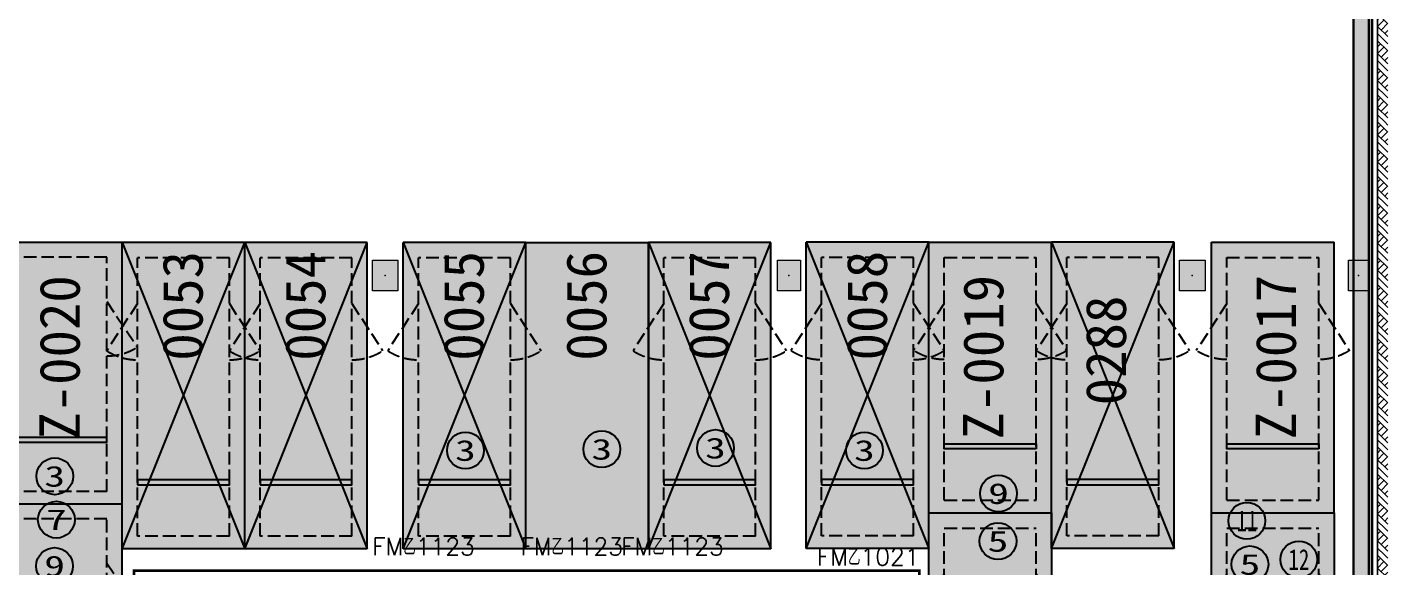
# Model space of a CAD drawing. Extents: x -264757 to 86229, y 4049843 to 4347093.
# Drawn here: x 8754 to 35381, y 4290155 to 4300721 of the extents above; entities that cross this region are included whole.
import ezdxf
from ezdxf.enums import TextEntityAlignment as Align

# ---------------------------------------------------------------- set-up
doc = ezdxf.new("R2010")
doc.units = 0
doc.header["$LTSCALE"] = 1000
doc.header["$MEASUREMENT"] = 0
doc.linetypes.add('AX-01DK-PB01$1$A-001-车位参照B1$0$A-001-车位参照B1$0$A-001-车位参照B1$0$A-H4-001-基本图形$0$A-001-车位B1$0$DASH', pattern=[0.35, 0.25, -0.1])
doc.linetypes.add('DASH', pattern=[0.35, 0.25, -0.1])
doc.layers.add('AX-01DK-PB01$0$AX-001DK-01-PB01-02$0$A-3-WinF(Text)', color=8, linetype='Continuous', plot=False)
for name, color, linetype in [('不利因素1-紧邻消火栓', 7, 'Continuous'), ('不利因素11-尽端停车', 7, 'Continuous'), ('不利因素12-不满足一次性出车', 7, 'Continuous'), ('不利因素3-紧邻房间出入口', 7, 'Continuous'), ('不利因素5-单面靠墙', 7, 'Continuous'), ('不利因素7-三面靠墙', 7, 'Continuous'), ('不可售车位', 255, 'Continuous'), ('大车位', 7, 'Continuous'), ('子母车位', 7, 'Continuous')]:
    doc.layers.add(name, color=color, linetype=linetype)
doc.layers.add('无关图层', color=8, linetype='Continuous', lineweight=0)
doc.layers.add('车位归属楼栋范围线', color=7, linetype='Continuous', true_color=0x19e6c7)
doc.styles.add('AX-01DK-PB01$0$AX-001DK-01-PB01-02$0$_TCH_WINDOW', font='SIMPLEX', dxfattribs={"bigfont": 'GBCBIG'})
doc.styles.add('AX-ACK-BIANH1$0$黑体', font='simhei.ttf')
doc.styles.add('SX-ACK-PB01-WNC-ALL$0$黑体', font='simhei.ttf')
doc.styles.add('黑体', font='simhei.ttf')

# ---------------------------------------------------------------- blocks, each defined once
blk = doc.blocks.new('A$C741380cb')
at = {"layer": '子母车位', "true_color": 0x0617f9}
h = blk.add_hatch(color=5, dxfattribs=at)
h.dxf.hatch_style = 1
h.paths.add_polyline_path([(2400, 0), (2400, -10400), (0, -10400), (0, 0)])
blk = doc.blocks.new('子母车位1')
at = {"layer": '子母车位', "color": 8, "linetype": 'AX-01DK-PB01$1$A-001-车位参照B1$0$A-001-车位参照B1$0$A-001-车位参照B1$0$A-H4-001-基本图形$0$A-001-车位B1$0$DASH'}
for p, q in [((330318, -478521), (332118, -478521)), ((330318, -478521), (330318, -483071, 0)), ((332118, -478521), (332118, -483071, 0)), ((330318, -483071, 0), (332118, -483071, 0)), ((330318, -483621, 0), (332118, -483621, 0)), ((330318, -483621, 0), (330318, -488371)), ((332118, -483621, 0), (332118, -488371)), ((330318, -488371), (332118, -488371))]:
    blk.add_line(p, q, dxfattribs=at)
at = {"layer": '子母车位', "color": 83}
for p, q in [((330018, -483371, 0), (330018, -488671)), ((330018, -483371, 0), (332418, -483371, 0)), ((332418, -483371, 0), (332418, -488671)), ((330018, -488671), (332418, -488671))]:
    blk.add_line(p, q, dxfattribs=at)
blk.add_lwpolyline([(332418, -478271), (330018, -478271), (330018, -483371), (332418, -483371)], close=True, dxfattribs=at)
at = {"layer": '子母车位'}
blk.add_lwpolyline([(332118, -479521), (330318, -479521), (330318, -479621), (332118, -479621)], close=True, dxfattribs=at)
at = {"layer": '子母车位', "linetype": 'AX-01DK-PB01$1$A-001-车位参照B1$0$A-001-车位参照B1$0$A-001-车位参照B1$0$A-H4-001-基本图形$0$A-001-车位B1$0$DASH'}
for points in [[(330318, -482171), (329718, -481249)], [(332118, -482171), (332718, -481249)]]:
    blk.add_lwpolyline(points, dxfattribs=at)
at = {"layer": '子母车位', "elevation": 0}
blk.add_lwpolyline([(332118, -484621), (330318, -484621), (330318, -484721), (332118, -484721)], close=True, dxfattribs=at)
at = {"layer": '子母车位', "linetype": 'AX-01DK-PB01$1$A-001-车位参照B1$0$A-001-车位参照B1$0$A-001-车位参照B1$0$A-H4-001-基本图形$0$A-001-车位B1$0$DASH', "elevation": 0}
for points in [[(330318, -487471), (329718, -486549)], [(332118, -487471), (332718, -486549)]]:
    blk.add_lwpolyline(points, dxfattribs=at)
at = {"layer": '子母车位', "linetype": 'AX-01DK-PB01$1$A-001-车位参照B1$0$A-001-车位参照B1$0$A-001-车位参照B1$0$A-H4-001-基本图形$0$A-001-车位B1$0$DASH'}
for centre, start, end in [((330318, -482171, 0), 89.9997, 123.0554), ((332118, -482171, 0), 56.9439, 89.9997), ((330318, -487471), 89.9997, 123.0554), ((332118, -487471), 56.9439, 89.9997)]:
    blk.add_arc(centre, 1100, start, end, dxfattribs=at)
at = {"layer": '子母车位', "rotation": 179.9996583709065}
blk.add_blockref('A$C741380cb', (332418, -488671), dxfattribs=at)
blk = doc.blocks.new('子母车位2')
at = {"layer": '子母车位', "xscale": 1.000000693082614, "yscale": 0.9664691433954647, "rotation": 180.0003416290934}
blk.add_blockref('子母车位1', (332421, -475033, 0), dxfattribs=at)
blk = doc.blocks.new('大车位1')
at = {"layer": '大车位', "true_color": 0xe806f9}
h = blk.add_hatch(color=6, dxfattribs=at)
h.dxf.hatch_style = 1
h.paths.add_polyline_path([(2400, 6000), (2400, 0), (0, 0), (0, 6000)])
at = {"layer": '大车位', "color": 83}
for p, q in [((0, 0), (0, 6000, 0)), ((2400, 6000, 0), (0, 6000, 0)), ((2400, 0), (2400, 6000, 0)), ((2400, 0), (0, 0))]:
    blk.add_line(p, q, dxfattribs=at)
at = {"layer": '大车位', "color": 8, "linetype": 'AX-01DK-PB01$1$A-001-车位参照B1$0$A-001-车位参照B1$0$A-001-车位参照B1$0$A-H4-001-基本图形$0$A-001-车位B1$0$DASH'}
for p, q in [((2100, 5700, 0), (300, 5700, 0)), ((300, 250), (300, 5700, 0)), ((2100, 250), (2100, 5700, 0)), ((2100, 250), (300, 250))]:
    blk.add_line(p, q, dxfattribs=at)
at = {"layer": '大车位', "color": 83, "elevation": 0}
blk.add_lwpolyline([(0, 6000), (2400, 0)], dxfattribs=at)
at = {"layer": '大车位', "color": 83}
blk.add_lwpolyline([(0, 0), (2400, 6000)], dxfattribs=at)
at = {"layer": '大车位', "linetype": 'AX-01DK-PB01$1$A-001-车位参照B1$0$A-001-车位参照B1$0$A-001-车位参照B1$0$A-H4-001-基本图形$0$A-001-车位B1$0$DASH'}
for points in [[(300, 4800), (-300, 3878)], [(2100, 4800), (2700, 3878)]]:
    blk.add_lwpolyline(points, dxfattribs=at)
at = {"layer": '大车位'}
blk.add_lwpolyline([(300, 1250), (2100, 1250), (2100, 1350), (300, 1350)], close=True, dxfattribs=at)
at = {"layer": '大车位', "linetype": 'AX-01DK-PB01$1$A-001-车位参照B1$0$A-001-车位参照B1$0$A-001-车位参照B1$0$A-H4-001-基本图形$0$A-001-车位B1$0$DASH'}
for centre, start, end in [((300, 4800, 0), 236.9443, 270), ((2100, 4800, 0), 270, 303.0557)]:
    blk.add_arc(centre, 1100, start, end, dxfattribs=at)
blk = doc.blocks.new('20200722.21175556')
at = {"layer": '不利因素1-紧邻消火栓', "true_color": 0x3c6a45}
h = blk.add_hatch(color=97, dxfattribs=at)
h.dxf.hatch_style = 1
edge = h.paths.add_edge_path()
edge.add_arc((360, 360), 360, 0, 360)
at = {"layer": '不利因素1-紧邻消火栓'}
blk.add_circle((360, 360), 360, dxfattribs=at)
at = {"layer": '不利因素1-紧邻消火栓', "style": '黑体', "width": 1.390625}
blk.add_text('9', height=407, dxfattribs=at).set_placement((156, 156), (564, 156), align=Align.FIT)
blk = doc.blocks.new('SX-ACK-PB01-WNC-ALL$0$20200722.21182536')
at = {"layer": '不利因素3-紧邻房间出入口', "true_color": 0xe4d218}
h = blk.add_hatch(color=52, dxfattribs=at)
h.dxf.hatch_style = 1
edge = h.paths.add_edge_path()
edge.add_arc((360, 360), 360, 0, 360)
at = {"layer": '不利因素3-紧邻房间出入口'}
blk.add_circle((360, 360), 360, dxfattribs=at)
at = {"layer": '不利因素3-紧邻房间出入口', "style": 'SX-ACK-PB01-WNC-ALL$0$黑体', "width": 1.390625}
blk.add_text('3', height=407, dxfattribs=at).set_placement((156, 156), (564, 156), align=Align.FIT)
blk = doc.blocks.new('SX-ACK-PB01-WNC-ALL$0$20200722.21183209')
at = {"layer": '不利因素5-单面靠墙', "true_color": 0x6d711d}
h = blk.add_hatch(color=66, dxfattribs=at)
h.dxf.hatch_style = 1
edge = h.paths.add_edge_path()
edge.add_arc((360, 360), 360, 0, 360)
at = {"layer": '不利因素5-单面靠墙'}
blk.add_circle((360, 360), 360, dxfattribs=at)
at = {"layer": '不利因素5-单面靠墙', "style": 'SX-ACK-PB01-WNC-ALL$0$黑体', "width": 1.390625}
blk.add_text('5', height=407, dxfattribs=at).set_placement((156, 156), (564, 156), align=Align.FIT)
blk = doc.blocks.new('20200722.21185040')
at = {"layer": '不利因素11-尽端停车', "true_color": 0xf21b23}
h = blk.add_hatch(color=240, dxfattribs=at)
h.dxf.hatch_style = 1
edge = h.paths.add_edge_path()
edge.add_arc((360, 360), 360, 0, 360)
at = {"layer": '不利因素11-尽端停车'}
blk.add_circle((360, 360), 360, dxfattribs=at)
at = {"layer": '不利因素11-尽端停车', "style": '黑体', "width": 0.695313}
blk.add_text('11', height=407.3, dxfattribs=at).set_placement((156, 156), (564, 156), align=Align.FIT)
blk = doc.blocks.new('20200722.21185335')
at = {"layer": '不利因素12-不满足一次性出车', "true_color": 0x201adc}
h = blk.add_hatch(color=182, dxfattribs=at)
h.dxf.hatch_style = 1
edge = h.paths.add_edge_path()
edge.add_arc((360, 360), 360, 0, 360)
at = {"layer": '不利因素12-不满足一次性出车'}
blk.add_circle((360, 360), 360, dxfattribs=at)
at = {"layer": '不利因素12-不满足一次性出车', "style": '黑体', "width": 0.695313}
blk.add_text('12', height=407.3, dxfattribs=at).set_placement((156, 156), (564, 156), align=Align.FIT)
blk = doc.blocks.new('SX-ACK-PB01-WNC-ALL$0$20200722.21183793')
at = {"layer": '不利因素7-三面靠墙', "true_color": 0xed96f4}
h = blk.add_hatch(color=201, dxfattribs=at)
h.dxf.hatch_style = 1
edge = h.paths.add_edge_path()
edge.add_arc((360, 360), 360, 0, 360)
at = {"layer": '不利因素7-三面靠墙'}
blk.add_circle((360, 360), 360, dxfattribs=at)
at = {"layer": '不利因素7-三面靠墙', "style": 'SX-ACK-PB01-WNC-ALL$0$黑体', "width": 1.390625}
blk.add_text('7', height=407, dxfattribs=at).set_placement((156, 156), (564, 156), align=Align.FIT)
blk = doc.blocks.new('sadfsadfasf')
at = {"layer": '不可售车位', "true_color": 0x757b8a}
h = blk.add_hatch(color=8, dxfattribs=at)
h.dxf.hatch_style = 1
h.paths.add_polyline_path([(2400, 6000), (2400, 0), (0, 0), (0, 6000)])
at = {"layer": '不可售车位', "color": 8, "true_color": 0x757b8a}
blk.add_lwpolyline([(2400, 6000), (2400, 0), (0, 0), (0, 6000)], close=True, dxfattribs=at)
blk = doc.blocks.new('AX-01DK-PB01$1$$LinePat$素土夯实')
at = {"layer": '无关图层'}
for p, q in [((0, -210), (210, 0)), ((120, -300), (420, 0)), ((420, 0), (608, -188)), ((495, -300), (795, 0)), ((615, 0), (705, -90)), ((210, -210), (300, -300)), ((315, -105), (502, -293)), ((705, -300), (795, -210))]:
    blk.add_line(p, q, dxfattribs=at)
blk = doc.blocks.new('SX-CK-PB001-WNC$1$20211103.13313578')
at = {"layer": '无关图层'}
h = blk.add_hatch(color=256, dxfattribs=at)
h.dxf.hatch_style = 1
h.paths.add_polyline_path([(0, 600), (450, 600), (450, 0), (0, 0)])
blk.add_lwpolyline([(0, 600), (450, 600), (450, 0), (0, 0)], close=True, dxfattribs=at)
blk.add_point((225, 300), dxfattribs=at)
blk = doc.blocks.new('SX-CK-PB001-WNC$1$20211103.13313888')
at = {"layer": '无关图层'}
h = blk.add_hatch(color=256, dxfattribs=at)
h.dxf.hatch_style = 1
h.paths.add_polyline_path([(0, 600), (400, 600), (400, 0), (0, 0)])
blk.add_lwpolyline([(0, 600), (400, 600), (400, 0), (0, 0)], close=True, dxfattribs=at)
blk.add_point((200, 300), dxfattribs=at)
blk = doc.blocks.new('AX-01DK-PB01$0$$DorLib2D$00000001')
at = {"layer": '无关图层'}
for p, q in [((0.45, 0.975), (0.5, 0.975)), ((0.45, 0), (0.45, 0.975)), ((0.5, 0), (0.5, 0.975)), ((0.5, 0), (0.45, 0))]:
    blk.add_line(p, q, dxfattribs=at)
at = {"layer": '无关图层', "lineweight": 13}
blk.add_arc((0.475, 0), 0.975, 91.4693, 180, dxfattribs=at)

msp = doc.modelspace()

# ---------------------------------------------------------------- hatches: boundary and pattern name
at = {"layer": '无关图层'}
h = msp.add_hatch(dxfattribs=at)
h.set_pattern_fill('钢筋混凝土', color=256, scale=100)
h.set_pattern_definition([(45, (-1162769.92, 4676018.46), (-176.776695, 176.776695), []), (50, (-1162769.9, 4676018.46), (717.26018, -62.75213), [75, -825]), (355, (-1162769.9, 4676018.46), (-138.75133, 752.19213), [60, -660]), (100.4514, (-1162710.15, 4676013.2), (578.5094, 689.43954), [63.7402, -701.1421]), (46.1842, (-1162769.9, 4676218.46), (1067.24105, -165.519), [112.5, -1237.5]), (96.6356, (-1162681, 4676204.7), (934.6627, 974.1179), [95.6103, -1051.713]), (351.1842, (-1162769.9, 4676218.5), (934.6619, 974.1186), [90, -990]), (21, (-1162669.9, 4676168.46), (596.90705, -402.6189), [75, -825]), (326, (-1162669.9, 4676168.46), (243.31533, 725.15005), [60, -660]), (71.4514, (-1162620.2, 4676134.9), (840.22263, 322.5305), [63.7402, -701.1421]), (37.5, (-1162769.92, 4676018.46), (12.159855, 332.893854), [0, -652, 0, -670, 0, -662.5]), (7.5, (-1162769.92, 4676018.46), (263.06954, 394.41171), [0, -382, 0, -637, 0, -252.5]), (327.5, (-1162992.92, 4676018.46), (533.822436, -22.55487), [0, -250, 0, -780, 0, -1035]), (317.5, (-1163092.92, 4676018.46), (583.18617, 100.10498), [0, -325, 0, -518, 0, -735])])
h.paths.add_polyline_path([(34710.6, 4289478), (35010.6, 4289478), (35010.6, 4315662.6), (26911, 4315662.6), (26911, 4315362.6), (34710.6, 4315362.6)])
msp.add_hatch(color=256, dxfattribs=at).paths.add_polyline_path([(34711, 4309466.7), (34711.1, 4257299.3), (35011.1, 4257299.3), (35011, 4309466.7)])
h = msp.add_hatch(color=256, dxfattribs=at)
h.dxf.hatch_style = 1
h.paths.add_polyline_path([(15510.4, 4296158), (16010.4, 4296158), (16010.4, 4295558), (15510.4, 4295558)])
h = msp.add_hatch(color=256, dxfattribs=at)
h.dxf.hatch_style = 1
h.paths.add_polyline_path([(31305.4, 4296158), (31805.4, 4296158), (31805.4, 4295558), (31305.4, 4295558)])

# ---------------------------------------------------------------- linework, layer by layer
for p, q in [((35063, 4256566.3), (35060.3, 4315712.6)), ((35070.3, 4315722.6), (35073, 4256556.4)), ((35080.3, 4315732.6), (35083, 4256546.5)), ((35183, 4256447.1), (35180.3, 4315832.6)), ((35180.3, 4315832.6), (35183, 4256447.1)), ((34711, 4309466.7), (34711.1, 4257299.3)), ((35011, 4309466.7), (35011.1, 4257299.3))]:
    msp.add_line(p, q, dxfattribs=at)
msp.add_lwpolyline([(34710.6, 4286458), (34710.6, 4256908.1), (26760.7, 4256908.1), (26760.7, 4256608.1), (35010.6, 4256608.1), (35010.6, 4315662.6), (26911, 4315662.6), (26911, 4315362.6), (34710.6, 4315362.6), (34710.6, 4289478)], dxfattribs=at)
for points in [[(15510.4, 4296158), (16010.4, 4296158), (16010.4, 4295558), (15510.4, 4295558)], [(31305.4, 4296158), (31805.4, 4296158), (31805.4, 4295558), (31305.4, 4295558)]]:
    msp.add_lwpolyline(points, close=True, dxfattribs=at)
for p in [(15760.4, 4295858), (31555.4, 4295858)]:
    msp.add_point(p, dxfattribs=at)
at = {"layer": '车位归属楼栋范围线', "linetype": 'DASH', "ltscale": 5, "const_width": 50}
for points in [[(7360.8, 4286156.9), (10846.5, 4286156.9), (10846.5, 4290078), (26215.4, 4290078), (26210.1, 4285810.3), (35011.1, 4285810.3), (35011.1, 4315662.6), (26911.1, 4315661.4), (26911.1, 4316863.1), (24161.3, 4316863), (24162.1, 4319332.6), (14461.2, 4319333.1), (14461.2, 4316907.9), (9161.7, 4316863), (9161.7, 4319332.6), (-538.8, 4319333.1)], [(8352.1, 4312829.7), (15349.9, 4312829.7), (15349.9, 4307756.3), (23347.2, 4307756.3), (23347.2, 4312762.9), (26519, 4312762.9), (26519, 4308301.3), (34710.6, 4308301.3), (34710.6, 4256608.1), (26760.7, 4256608.1), (26761.2, 4256957.9), (21185.4, 4256957.9), (21185.4, 4260892.5), (11156.7, 4260892.5), (11156.7, 4256914.1), (5611.1, 4256914.1)]]:
    msp.add_lwpolyline(points, dxfattribs=at)

# ---------------------------------------------------------------- block references
at = {"layer": '不利因素1-紧邻消火栓'}
for p in [(27403, 4291229.8, 0), (8930.3, 4289810.7, 0)]:
    msp.add_blockref('20200722.21175556', p, dxfattribs=at)
at = {"layer": '不利因素11-尽端停车'}
msp.add_blockref('20200722.21185040', (32264.9, 4290696.8, 0), dxfattribs=at)
at = {"layer": '不利因素12-不满足一次性出车'}
msp.add_blockref('20200722.21185335', (33281.7, 4289938.5, 0), dxfattribs=at)
at = {"layer": '不利因素3-紧邻房间出入口'}
for p in [(19639.2, 4292097.2, 0), (21863.2, 4292120.6, 0), (16970.3, 4292073.8, 0), (24778.9, 4292073.8), (8933, 4291567.8)]:
    msp.add_blockref('SX-ACK-PB01-WNC-ALL$0$20200722.21182536', p, dxfattribs=at)
at = {"layer": '不利因素5-单面靠墙'}
for p in [(27393.1, 4290295.4, 0), (32324.1, 4289843.3, 0)]:
    msp.add_blockref('SX-ACK-PB01-WNC-ALL$0$20200722.21183209', p, dxfattribs=at)
at = {"layer": '不利因素7-三面靠墙'}
msp.add_blockref('SX-ACK-PB01-WNC-ALL$0$20200722.21183793', (8965, 4290717.9, 0), dxfattribs=at)
at = {"layer": '不可售车位'}
msp.add_blockref('sadfsadfasf', (18510.4, 4290506.9, 0), dxfattribs=at)
at = {"layer": '大车位'}
for p in [(10610.4, 4290508, 0), (13010.4, 4290508, 0), (16110.4, 4290508, 0), (20910.4, 4290508, 0), (24001.4, 4290512.6, 0), (28801.4, 4290512.6, 0)]:
    msp.add_blockref('大车位1', p, dxfattribs=at)
at = {"layer": '子母车位'}
msp.add_blockref('子母车位2', (8210.4, 4299256.9, 0), dxfattribs=at)
at = {"layer": '子母车位', "xscale": -1, "rotation": 179.9996583709064}
for p in [(-303619.6, 3807843.6, 0), (-298088.6, 3807843.6)]:
    msp.add_blockref('子母车位1', p, dxfattribs=at)
at = {"layer": '无关图层', "xscale": 0.6669528530761182, "yscale": 0.6666666666666666, "zscale": 0.6666666666666666, "rotation": 90.00261252473601}
for p in [(35181, 4300456), (35181, 4299925.8), (35181, 4299395.5), (35181, 4298865.3), (35181.1, 4298335.1), (35181.1, 4297804.9), (35181.1, 4297274.6), (35181.1, 4296744.4), (35181.2, 4296214.2), (35181.2, 4295683.9), (35181.2, 4295153.7), (35181.2, 4294623.5), (35181.3, 4294093.3), (35181.3, 4293563), (35181.3, 4293032.8), (35181.3, 4292502.6), (35181.4, 4291972.4), (35181.4, 4291442.1), (35181.4, 4290911.9), (35181.4, 4290381.7), (35181.5, 4289851.4)]:
    msp.add_blockref('AX-01DK-PB01$1$$LinePat$素土夯实', p, dxfattribs=at)
at = {"layer": '无关图层'}
for name, p in [('SX-CK-PB001-WNC$1$20211103.13313578', (23435.4, 4295558)), ('SX-CK-PB001-WNC$1$20211103.13313888', (34610.6, 4295558))]:
    msp.add_blockref(name, p, dxfattribs=at)
ref = msp.add_blockref('AX-01DK-PB01$0$$DorLib2D$00000001', (16310, 4289978), dxfattribs=dict(at, xscale=1100, yscale=-1100, zscale=200, rotation=359.9999999999072))
ref.add_attrib('A', 'FM乙1123', (15507.4, 4290382.9), dxfattribs={"layer": 'AX-01DK-PB01$0$AX-001DK-01-PB01-02$0$A-3-WinF(Text)', "height": 337.59, "style": 'AX-01DK-PB01$0$AX-001DK-01-PB01-02$0$_TCH_WINDOW'})
ref = msp.add_blockref('AX-01DK-PB01$0$$DorLib2D$00000001', (19210, 4289978), dxfattribs=dict(at, xscale=1100, yscale=-1100, zscale=200, rotation=359.9999999999605))
ref.add_attrib('A', 'FM乙1123', (18407.4, 4290382.9), dxfattribs={"layer": 'AX-01DK-PB01$0$AX-001DK-01-PB01-02$0$A-3-WinF(Text)', "height": 337.59, "style": 'AX-01DK-PB01$0$AX-001DK-01-PB01-02$0$_TCH_WINDOW'})
ref = msp.add_blockref('AX-01DK-PB01$0$$DorLib2D$00000001', (20910, 4289978), dxfattribs=dict(at, xscale=1100, yscale=1100, zscale=200, rotation=180))
ref.add_attrib('A', 'FM乙1123', (20380.3, 4290382.9), dxfattribs={"layer": 'AX-01DK-PB01$0$AX-001DK-01-PB01-02$0$A-3-WinF(Text)', "height": 337.59, "style": 'AX-01DK-PB01$0$AX-001DK-01-PB01-02$0$_TCH_WINDOW'})

# ---------------------------------------------------------------- texts
for s, height, rotation, style, p in [('0053', 788.61, 90, 'AX-ACK-BIANH1$0$黑体', (12189.5, 4294192.5, 0)), ('0054', 788.61, 90, 'AX-ACK-BIANH1$0$黑体', (14589.5, 4294192.5, 0)), ('0055', 788.61, 90, 'AX-ACK-BIANH1$0$黑体', (17689.5, 4294192.5)), ('0056', 788.61, 90, 'AX-ACK-BIANH1$0$黑体', (20089.5, 4294192.5)), ('0057', 788.61, 90, 'AX-ACK-BIANH1$0$黑体', (22489.5, 4294192.5)), ('0058', 788.61, 90, 'AX-ACK-BIANH1$0$黑体', (25580.5, 4294197.1)), ('Z-0020', 788.61, 90, 'AX-ACK-BIANH1$0$黑体', (9783.2, 4292645, 0)), ('Z-0019', 788.61, 90, 'AX-ACK-BIANH1$0$黑体', (27858.2, 4292650.7, 0)), ('Z-0017', 788.61, 90, 'AX-ACK-BIANH1$0$黑体', (33583.8, 4292650.7)), ('0288', 788.61, 90, 'AX-ACK-BIANH1$0$黑体', (30258.2, 4293319, 0)), ('FM乙1021', 337.59, 0, 'AX-01DK-PB01$0$AX-001DK-01-PB01-02$0$_TCH_WINDOW', (24209.6, 4290182.9))]:
    msp.add_text(s, height=height, rotation=rotation, dxfattribs=dict(at, style=style)).set_placement(p)

doc.saveas('drawing.dxf')
